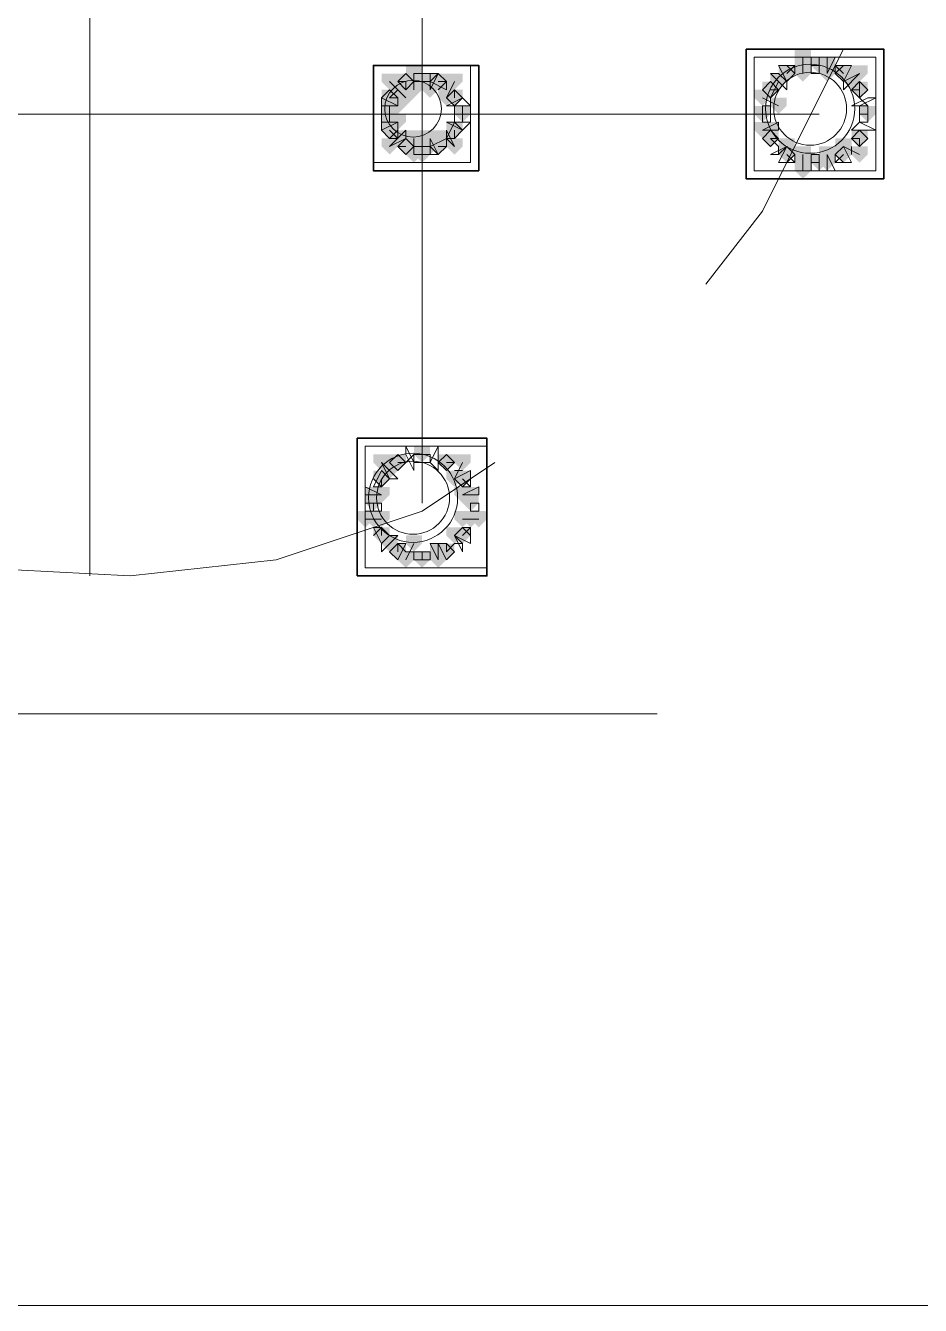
# Model space of a CAD drawing. Header units: millimetres. Extents: x 2315 to 4619, y 1334 to 1897.
# Drawn here: x 3709.53 to 3716.28, y 1530.21 to 1539.86 of the extents above; entities that cross this region are included whole.
import ezdxf

# ---------------------------------------------------------------- set-up
doc = ezdxf.new("R2010")
doc.units = ezdxf.units.MM
doc.linetypes.add('PDF_IMPORT', pattern=[1, 0.8, -0.2])
for name, color, linetype, true_color in [('PDF_10', 7, 'Continuous', 0x00b85c), ('PDF_AXIS', 7, 'Continuous', 0x00b85c), ('PDF_柱构件', 7, 'Continuous', 0x00b85c), ('PDF_转运站初步方案', 7, 'Continuous', 0x00b85c)]:
    doc.layers.add(name, color=color, linetype=linetype, true_color=true_color)
doc.layers.add('PDF_中心线层', color=1, linetype='Continuous')
doc.layers.add('PDF_粗实线层', color=7, linetype='Continuous')

msp = doc.modelspace()

# ---------------------------------------------------------------- hatches: boundary and pattern name
at = {"layer": 'PDF_10', "transparency": 33554559}
for points in [[(3715.5132, 1539.6195), (3715.4521, 1539.6195), (3715.4521, 1539.5584), (3715.5132, 1539.4974), (3715.5743, 1539.5584), (3715.5743, 1539.6195)], [(3715.5132, 1539.6195), (3715.4521, 1539.6195), (3715.4521, 1539.5584), (3715.5132, 1539.4974), (3715.5743, 1539.5584), (3715.5743, 1539.6195)], [(3715.5132, 1539.6195), (3715.4521, 1539.6195), (3715.4521, 1539.5584), (3715.5132, 1539.4974), (3715.5743, 1539.5584), (3715.5743, 1539.6195)], [(3715.2689, 1539.5584), (3715.2078, 1539.5584), (3715.2078, 1539.4974), (3715.2689, 1539.4363), (3715.33, 1539.4974), (3715.33, 1539.5584)], [(3715.2689, 1539.5584), (3715.2078, 1539.5584), (3715.2078, 1539.4974), (3715.2689, 1539.4363), (3715.33, 1539.4974), (3715.33, 1539.5584)], [(3715.6965, 1539.5584), (3715.6354, 1539.5584), (3715.6354, 1539.4974), (3715.6965, 1539.4363), (3715.7575, 1539.4974), (3715.7575, 1539.5584)], [(3715.6965, 1539.5584), (3715.6354, 1539.5584), (3715.6354, 1539.4974), (3715.6965, 1539.4363), (3715.7575, 1539.4974), (3715.7575, 1539.5584)], [(3712.3981, 1539.4974), (3712.337, 1539.4974), (3712.337, 1539.4363), (3712.3981, 1539.3752), (3712.4592, 1539.4363), (3712.4592, 1539.4974)], [(3712.3981, 1539.4974), (3712.337, 1539.4974), (3712.337, 1539.4363), (3712.3981, 1539.3752), (3712.4592, 1539.4363), (3712.4592, 1539.4974)], [(3712.5202, 1539.4974), (3712.4592, 1539.4974), (3712.4592, 1539.4363), (3712.5202, 1539.3752), (3712.5813, 1539.4363), (3712.5813, 1539.4974)], [(3712.5202, 1539.4974), (3712.4592, 1539.4974), (3712.4592, 1539.4363), (3712.5202, 1539.3752), (3712.5813, 1539.4363), (3712.5813, 1539.4974)], [(3712.6424, 1539.4974), (3712.5813, 1539.4974), (3712.5813, 1539.4363), (3712.6424, 1539.3752), (3712.7035, 1539.4363), (3712.7035, 1539.4974)], [(3712.6424, 1539.4974), (3712.5813, 1539.4974), (3712.5813, 1539.4363), (3712.6424, 1539.3752), (3712.7035, 1539.4363), (3712.7035, 1539.4974)], [(3715.1467, 1539.4363), (3715.0856, 1539.4363), (3715.0856, 1539.3752), (3715.1467, 1539.3141), (3715.2078, 1539.3752), (3715.2078, 1539.4363)], [(3715.1467, 1539.4363), (3715.0856, 1539.4363), (3715.0856, 1539.3752), (3715.1467, 1539.3141), (3715.2078, 1539.3752), (3715.2078, 1539.4363)], [(3715.8186, 1539.4363), (3715.7575, 1539.4363), (3715.7575, 1539.3752), (3715.8186, 1539.3141), (3715.8797, 1539.3752), (3715.8797, 1539.4363)], [(3715.8186, 1539.4363), (3715.7575, 1539.4363), (3715.7575, 1539.3752), (3715.8186, 1539.3141), (3715.8797, 1539.3752), (3715.8797, 1539.4363)], [(3712.2759, 1539.3752), (3712.2148, 1539.3752), (3712.2148, 1539.3141), (3712.2759, 1539.253), (3712.337, 1539.3141), (3712.337, 1539.3752)], [(3712.2759, 1539.3752), (3712.2148, 1539.3752), (3712.2148, 1539.3141), (3712.2759, 1539.253), (3712.337, 1539.3141), (3712.337, 1539.3752)], [(3712.7646, 1539.3752), (3712.7035, 1539.3752), (3712.7035, 1539.3141), (3712.7646, 1539.253), (3712.8256, 1539.3141), (3712.8256, 1539.3752)], [(3712.7646, 1539.3752), (3712.7035, 1539.3752), (3712.7035, 1539.3141), (3712.7646, 1539.253), (3712.8256, 1539.3141), (3712.8256, 1539.3752)], [(3712.7646, 1539.3752), (3712.7035, 1539.3752), (3712.7035, 1539.3141), (3712.7646, 1539.253), (3712.8256, 1539.3141), (3712.8256, 1539.3752)], [(3712.2759, 1539.253), (3712.2148, 1539.253), (3712.2148, 1539.192), (3712.2759, 1539.1309), (3712.337, 1539.192), (3712.337, 1539.253)], [(3712.2759, 1539.253), (3712.2148, 1539.253), (3712.2148, 1539.192), (3712.2759, 1539.1309), (3712.337, 1539.192), (3712.337, 1539.253)], [(3712.8256, 1539.253), (3712.7646, 1539.253), (3712.7646, 1539.192), (3712.8256, 1539.1309), (3712.8867, 1539.192), (3712.8867, 1539.253)], [(3712.8256, 1539.253), (3712.7646, 1539.253), (3712.7646, 1539.192), (3712.8256, 1539.1309), (3712.8867, 1539.192), (3712.8867, 1539.253)], [(3715.0856, 1539.253), (3715.0246, 1539.253), (3715.0246, 1539.192), (3715.0856, 1539.1309), (3715.1467, 1539.192), (3715.1467, 1539.253)], [(3715.0856, 1539.253), (3715.0246, 1539.253), (3715.0246, 1539.192), (3715.0856, 1539.1309), (3715.1467, 1539.192), (3715.1467, 1539.253)], [(3715.8797, 1539.253), (3715.8186, 1539.253), (3715.8186, 1539.192), (3715.8797, 1539.1309), (3715.9408, 1539.192), (3715.9408, 1539.253)], [(3715.8797, 1539.253), (3715.8186, 1539.253), (3715.8186, 1539.192), (3715.8797, 1539.1309), (3715.9408, 1539.192), (3715.9408, 1539.253)], [(3712.2759, 1539.1309), (3712.2148, 1539.1309), (3712.2148, 1539.0698), (3712.2759, 1539.0087), (3712.337, 1539.0698), (3712.337, 1539.1309)], [(3712.2759, 1539.1309), (3712.2148, 1539.1309), (3712.2148, 1539.0698), (3712.2759, 1539.0087), (3712.337, 1539.0698), (3712.337, 1539.1309)], [(3712.7646, 1539.1309), (3712.7035, 1539.1309), (3712.7035, 1539.0698), (3712.7646, 1539.0087), (3712.8256, 1539.0698), (3712.8256, 1539.1309)], [(3712.7646, 1539.1309), (3712.7035, 1539.1309), (3712.7035, 1539.0698), (3712.7646, 1539.0087), (3712.8256, 1539.0698), (3712.8256, 1539.1309)], [(3715.1467, 1539.0698), (3715.0856, 1539.0698), (3715.0856, 1539.0087), (3715.1467, 1538.9476), (3715.2078, 1539.0087), (3715.2078, 1539.0698)], [(3715.1467, 1539.0698), (3715.0856, 1539.0698), (3715.0856, 1539.0087), (3715.1467, 1538.9476), (3715.2078, 1539.0087), (3715.2078, 1539.0698)], [(3715.8186, 1539.0698), (3715.7575, 1539.0698), (3715.7575, 1539.0087), (3715.8186, 1538.9476), (3715.8797, 1539.0087), (3715.8797, 1539.0698)], [(3715.8186, 1539.0698), (3715.7575, 1539.0698), (3715.7575, 1539.0087), (3715.8186, 1538.9476), (3715.8797, 1539.0087), (3715.8797, 1539.0698)], [(3712.3981, 1539.0087), (3712.337, 1539.0087), (3712.337, 1538.9476), (3712.3981, 1538.8866), (3712.4592, 1538.9476), (3712.4592, 1539.0087)], [(3712.3981, 1539.0087), (3712.337, 1539.0087), (3712.337, 1538.9476), (3712.3981, 1538.8866), (3712.4592, 1538.9476), (3712.4592, 1539.0087)], [(3712.3981, 1539.0087), (3712.337, 1539.0087), (3712.337, 1538.9476), (3712.3981, 1538.8866), (3712.4592, 1538.9476), (3712.4592, 1539.0087)], [(3712.5202, 1538.9476), (3712.4592, 1538.9476), (3712.4592, 1538.8866), (3712.5202, 1538.8255), (3712.5813, 1538.8866), (3712.5813, 1538.9476)], [(3712.5202, 1538.9476), (3712.4592, 1538.9476), (3712.4592, 1538.8866), (3712.5202, 1538.8255), (3712.5813, 1538.8866), (3712.5813, 1538.9476)], [(3712.6424, 1539.0087), (3712.5813, 1539.0087), (3712.5813, 1538.9476), (3712.6424, 1538.8866), (3712.7035, 1538.9476), (3712.7035, 1539.0087)], [(3712.6424, 1539.0087), (3712.5813, 1539.0087), (3712.5813, 1538.9476), (3712.6424, 1538.8866), (3712.7035, 1538.9476), (3712.7035, 1539.0087)], [(3715.2689, 1538.9476), (3715.2078, 1538.9476), (3715.2078, 1538.8866), (3715.2689, 1538.8255), (3715.33, 1538.8866), (3715.33, 1538.9476)], [(3715.2689, 1538.9476), (3715.2078, 1538.9476), (3715.2078, 1538.8866), (3715.2689, 1538.8255), (3715.33, 1538.8866), (3715.33, 1538.9476)], [(3715.6965, 1538.9476), (3715.6354, 1538.9476), (3715.6354, 1538.8866), (3715.6965, 1538.8255), (3715.7575, 1538.8866), (3715.7575, 1538.9476)], [(3715.6965, 1538.9476), (3715.6354, 1538.9476), (3715.6354, 1538.8866), (3715.6965, 1538.8255), (3715.7575, 1538.8866), (3715.7575, 1538.9476)], [(3715.5132, 1538.8866), (3715.4521, 1538.8866), (3715.4521, 1538.8255), (3715.5132, 1538.7644), (3715.5743, 1538.8255), (3715.5743, 1538.8866)], [(3715.5132, 1538.8866), (3715.4521, 1538.8866), (3715.4521, 1538.8255), (3715.5132, 1538.7644), (3715.5743, 1538.8255), (3715.5743, 1538.8866)], [(3712.337, 1536.6265), (3712.2759, 1536.6265), (3712.2759, 1536.5655), (3712.337, 1536.5044), (3712.3981, 1536.5655), (3712.3981, 1536.6265)], [(3712.337, 1536.6265), (3712.2759, 1536.6265), (3712.2759, 1536.5655), (3712.337, 1536.5044), (3712.3981, 1536.5655), (3712.3981, 1536.6265)], [(3712.337, 1536.6265), (3712.2759, 1536.6265), (3712.2759, 1536.5655), (3712.337, 1536.5044), (3712.3981, 1536.5655), (3712.3981, 1536.6265)], [(3712.5202, 1536.6876), (3712.4592, 1536.6876), (3712.4592, 1536.6265), (3712.5202, 1536.5655), (3712.5813, 1536.6265), (3712.5813, 1536.6876)], [(3712.5202, 1536.6876), (3712.4592, 1536.6876), (3712.4592, 1536.6265), (3712.5202, 1536.5655), (3712.5813, 1536.6265), (3712.5813, 1536.6876)], [(3712.7035, 1536.6265), (3712.6424, 1536.6265), (3712.6424, 1536.5655), (3712.7035, 1536.5044), (3712.7646, 1536.5655), (3712.7646, 1536.6265)], [(3712.7035, 1536.6265), (3712.6424, 1536.6265), (3712.6424, 1536.5655), (3712.7035, 1536.5044), (3712.7646, 1536.5655), (3712.7646, 1536.6265)], [(3712.7035, 1536.6265), (3712.6424, 1536.6265), (3712.6424, 1536.5655), (3712.7035, 1536.5044), (3712.7646, 1536.5655), (3712.7646, 1536.6265)], [(3712.2148, 1536.5044), (3712.1537, 1536.5044), (3712.1537, 1536.4433), (3712.2148, 1536.3822), (3712.2759, 1536.4433), (3712.2759, 1536.5044)], [(3712.2148, 1536.5044), (3712.1537, 1536.5044), (3712.1537, 1536.4433), (3712.2148, 1536.3822), (3712.2759, 1536.4433), (3712.2759, 1536.5044)], [(3712.8256, 1536.5044), (3712.7646, 1536.5044), (3712.7646, 1536.4433), (3712.8256, 1536.3822), (3712.8867, 1536.4433), (3712.8867, 1536.5044)], [(3712.8256, 1536.5044), (3712.7646, 1536.5044), (3712.7646, 1536.4433), (3712.8256, 1536.3822), (3712.8867, 1536.4433), (3712.8867, 1536.5044)], [(3712.1537, 1536.3211), (3712.0927, 1536.3211), (3712.0927, 1536.2601), (3712.1537, 1536.199), (3712.2148, 1536.2601), (3712.2148, 1536.3211)], [(3712.1537, 1536.3211), (3712.0927, 1536.3211), (3712.0927, 1536.2601), (3712.1537, 1536.199), (3712.2148, 1536.2601), (3712.2148, 1536.3211)], [(3712.1537, 1536.3211), (3712.0927, 1536.3211), (3712.0927, 1536.2601), (3712.1537, 1536.199), (3712.2148, 1536.2601), (3712.2148, 1536.3211)], [(3712.8867, 1536.3211), (3712.8256, 1536.3211), (3712.8256, 1536.2601), (3712.8867, 1536.199), (3712.9478, 1536.2601), (3712.9478, 1536.3211)], [(3712.8867, 1536.3211), (3712.8256, 1536.3211), (3712.8256, 1536.2601), (3712.8867, 1536.199), (3712.9478, 1536.2601), (3712.9478, 1536.3211)], [(3712.2148, 1536.0768), (3712.1537, 1536.0768), (3712.1537, 1536.0157), (3712.2148, 1535.9547), (3712.2759, 1536.0157), (3712.2759, 1536.0768)], [(3712.2148, 1536.0768), (3712.1537, 1536.0768), (3712.1537, 1536.0157), (3712.2148, 1535.9547), (3712.2759, 1536.0157), (3712.2759, 1536.0768)], [(3712.8256, 1536.0768), (3712.7646, 1536.0768), (3712.7646, 1536.0157), (3712.8256, 1535.9547), (3712.8867, 1536.0157), (3712.8867, 1536.0768)], [(3712.8256, 1536.0768), (3712.7646, 1536.0768), (3712.7646, 1536.0157), (3712.8256, 1535.9547), (3712.8867, 1536.0157), (3712.8867, 1536.0768)], [(3712.337, 1535.9547), (3712.2759, 1535.9547), (3712.2759, 1535.8936), (3712.337, 1535.8325), (3712.3981, 1535.8936), (3712.3981, 1535.9547)], [(3712.337, 1535.9547), (3712.2759, 1535.9547), (3712.2759, 1535.8936), (3712.337, 1535.8325), (3712.3981, 1535.8936), (3712.3981, 1535.9547)], [(3712.7035, 1535.9547), (3712.6424, 1535.9547), (3712.6424, 1535.8936), (3712.7035, 1535.8325), (3712.7646, 1535.8936), (3712.7646, 1535.9547)], [(3712.7035, 1535.9547), (3712.6424, 1535.9547), (3712.6424, 1535.8936), (3712.7035, 1535.8325), (3712.7646, 1535.8936), (3712.7646, 1535.9547)], [(3712.5202, 1535.8936), (3712.4592, 1535.8936), (3712.4592, 1535.8325), (3712.5202, 1535.7714), (3712.5813, 1535.8325), (3712.5813, 1535.8936)], [(3712.5202, 1535.8936), (3712.4592, 1535.8936), (3712.4592, 1535.8325), (3712.5202, 1535.7714), (3712.5813, 1535.8325), (3712.5813, 1535.8936)]]:
    msp.add_hatch(color=6, dxfattribs=at).paths.add_polyline_path(points)
at = {"layer": 'PDF_柱构件', "transparency": 33554559}
for points in [[(3715.391, 1539.6806), (3715.33, 1539.6806), (3715.33, 1539.6195), (3715.391, 1539.5584), (3715.4521, 1539.6195), (3715.4521, 1539.6806)], [(3715.391, 1539.6195), (3715.33, 1539.6195), (3715.33, 1539.5584), (3715.391, 1539.4974), (3715.4521, 1539.5584), (3715.4521, 1539.6195)], [(3715.5743, 1539.6195), (3715.5132, 1539.6195), (3715.5132, 1539.5584), (3715.5743, 1539.4974), (3715.6354, 1539.5584), (3715.6354, 1539.6195)], [(3712.4592, 1539.5584), (3712.3981, 1539.5584), (3712.3981, 1539.4974), (3712.4592, 1539.4363), (3712.5202, 1539.4974), (3712.5202, 1539.5584)], [(3715.391, 1539.5584), (3715.33, 1539.5584), (3715.33, 1539.4974), (3715.391, 1539.4363), (3715.4521, 1539.4974), (3715.4521, 1539.5584)], [(3715.5743, 1539.5584), (3715.5132, 1539.5584), (3715.5132, 1539.4974), (3715.5743, 1539.4363), (3715.6354, 1539.4974), (3715.6354, 1539.5584)], [(3715.8186, 1539.5584), (3715.7575, 1539.5584), (3715.7575, 1539.4974), (3715.8186, 1539.4363), (3715.8797, 1539.4974), (3715.8797, 1539.5584)], [(3712.2759, 1539.4974), (3712.2148, 1539.4974), (3712.2148, 1539.4363), (3712.2759, 1539.3752), (3712.337, 1539.4363), (3712.337, 1539.4974)], [(3712.337, 1539.4363), (3712.2759, 1539.4363), (3712.2759, 1539.3752), (3712.337, 1539.3141), (3712.3981, 1539.3752), (3712.3981, 1539.4363)], [(3712.4592, 1539.4974), (3712.3981, 1539.4974), (3712.3981, 1539.4363), (3712.4592, 1539.3752), (3712.5202, 1539.4363), (3712.5202, 1539.4974)], [(3712.4592, 1539.4363), (3712.3981, 1539.4363), (3712.3981, 1539.3752), (3712.4592, 1539.3141), (3712.5202, 1539.3752), (3712.5202, 1539.4363)], [(3712.5813, 1539.4974), (3712.5202, 1539.4974), (3712.5202, 1539.4363), (3712.5813, 1539.3752), (3712.6424, 1539.4363), (3712.6424, 1539.4974)], [(3712.5813, 1539.4363), (3712.5202, 1539.4363), (3712.5202, 1539.3752), (3712.5813, 1539.3141), (3712.6424, 1539.3752), (3712.6424, 1539.4363)], [(3712.7035, 1539.4363), (3712.6424, 1539.4363), (3712.6424, 1539.3752), (3712.7035, 1539.3141), (3712.7646, 1539.3752), (3712.7646, 1539.4363)], [(3712.7646, 1539.4974), (3712.7035, 1539.4974), (3712.7035, 1539.4363), (3712.7646, 1539.3752), (3712.8256, 1539.4363), (3712.8256, 1539.4974)], [(3715.2078, 1539.4974), (3715.1467, 1539.4974), (3715.1467, 1539.4363), (3715.2078, 1539.3752), (3715.2689, 1539.4363), (3715.2689, 1539.4974)], [(3715.7575, 1539.4974), (3715.6965, 1539.4974), (3715.6965, 1539.4363), (3715.7575, 1539.3752), (3715.8186, 1539.4363), (3715.8186, 1539.4974)], [(3712.3981, 1539.3752), (3712.337, 1539.3752), (3712.337, 1539.3141), (3712.3981, 1539.253), (3712.4592, 1539.3141), (3712.4592, 1539.3752)], [(3712.7035, 1539.3752), (3712.6424, 1539.3752), (3712.6424, 1539.3141), (3712.7035, 1539.253), (3712.7646, 1539.3141), (3712.7646, 1539.3752)], [(3715.0856, 1539.3752), (3715.0246, 1539.3752), (3715.0246, 1539.3141), (3715.0856, 1539.253), (3715.1467, 1539.3141), (3715.1467, 1539.3752)], [(3712.2759, 1539.3141), (3712.2148, 1539.3141), (3712.2148, 1539.253), (3712.2759, 1539.192), (3712.337, 1539.253), (3712.337, 1539.3141)], [(3712.337, 1539.3141), (3712.2759, 1539.3141), (3712.2759, 1539.253), (3712.337, 1539.192), (3712.3981, 1539.253), (3712.3981, 1539.3141)], [(3715.2078, 1539.3141), (3715.1467, 1539.3141), (3715.1467, 1539.253), (3715.2078, 1539.192), (3715.2689, 1539.253), (3715.2689, 1539.3141)], [(3712.2759, 1539.192), (3712.2148, 1539.192), (3712.2148, 1539.1309), (3712.2759, 1539.0698), (3712.337, 1539.1309), (3712.337, 1539.192)], [(3712.337, 1539.192), (3712.2759, 1539.192), (3712.2759, 1539.1309), (3712.337, 1539.0698), (3712.3981, 1539.1309), (3712.3981, 1539.192)], [(3715.0856, 1539.1309), (3715.0246, 1539.1309), (3715.0246, 1539.0698), (3715.0856, 1539.0087), (3715.1467, 1539.0698), (3715.1467, 1539.1309)], [(3715.1467, 1539.1309), (3715.0856, 1539.1309), (3715.0856, 1539.0698), (3715.1467, 1539.0087), (3715.2078, 1539.0698), (3715.2078, 1539.1309)], [(3712.337, 1539.0698), (3712.2759, 1539.0698), (3712.2759, 1539.0087), (3712.337, 1538.9476), (3712.3981, 1539.0087), (3712.3981, 1539.0698)], [(3712.4592, 1539.0698), (3712.3981, 1539.0698), (3712.3981, 1539.0087), (3712.4592, 1538.9476), (3712.5202, 1539.0087), (3712.5202, 1539.0698)], [(3712.5813, 1539.0698), (3712.5202, 1539.0698), (3712.5202, 1539.0087), (3712.5813, 1538.9476), (3712.6424, 1539.0087), (3712.6424, 1539.0698)], [(3712.7035, 1539.0698), (3712.6424, 1539.0698), (3712.6424, 1539.0087), (3712.7035, 1538.9476), (3712.7646, 1539.0087), (3712.7646, 1539.0698)], [(3712.2759, 1539.0087), (3712.2148, 1539.0087), (3712.2148, 1538.9476), (3712.2759, 1538.8866), (3712.337, 1538.9476), (3712.337, 1539.0087)], [(3712.4592, 1539.0087), (3712.3981, 1539.0087), (3712.3981, 1538.9476), (3712.4592, 1538.8866), (3712.5202, 1538.9476), (3712.5202, 1539.0087)], [(3712.4592, 1538.9476), (3712.3981, 1538.9476), (3712.3981, 1538.8866), (3712.4592, 1538.8255), (3712.5202, 1538.8866), (3712.5202, 1538.9476)], [(3712.5813, 1539.0087), (3712.5202, 1539.0087), (3712.5202, 1538.9476), (3712.5813, 1538.8866), (3712.6424, 1538.9476), (3712.6424, 1539.0087)], [(3712.7646, 1539.0087), (3712.7035, 1539.0087), (3712.7035, 1538.9476), (3712.7646, 1538.8866), (3712.8256, 1538.9476), (3712.8256, 1539.0087)], [(3715.2689, 1539.0087), (3715.2078, 1539.0087), (3715.2078, 1538.9476), (3715.2689, 1538.8866), (3715.33, 1538.9476), (3715.33, 1539.0087)], [(3715.391, 1538.9476), (3715.33, 1538.9476), (3715.33, 1538.8866), (3715.391, 1538.8255), (3715.4521, 1538.8866), (3715.4521, 1538.9476)], [(3715.5743, 1538.9476), (3715.5132, 1538.9476), (3715.5132, 1538.8866), (3715.5743, 1538.8255), (3715.6354, 1538.8866), (3715.6354, 1538.9476)], [(3715.6965, 1539.0087), (3715.6354, 1539.0087), (3715.6354, 1538.9476), (3715.6965, 1538.8866), (3715.7575, 1538.9476), (3715.7575, 1539.0087)], [(3715.8186, 1538.9476), (3715.7575, 1538.9476), (3715.7575, 1538.8866), (3715.8186, 1538.8255), (3715.8797, 1538.8866), (3715.8797, 1538.9476)], [(3715.391, 1538.8866), (3715.33, 1538.8866), (3715.33, 1538.8255), (3715.391, 1538.7644), (3715.4521, 1538.8255), (3715.4521, 1538.8866)], [(3715.5743, 1538.8866), (3715.5132, 1538.8866), (3715.5132, 1538.8255), (3715.5743, 1538.7644), (3715.6354, 1538.8255), (3715.6354, 1538.8866)], [(3715.391, 1538.8255), (3715.33, 1538.8255), (3715.33, 1538.7644), (3715.391, 1538.7033), (3715.4521, 1538.7644), (3715.4521, 1538.8255)], [(3712.2148, 1536.6265), (3712.1537, 1536.6265), (3712.1537, 1536.5655), (3712.2148, 1536.5044), (3712.2759, 1536.5655), (3712.2759, 1536.6265)], [(3712.8256, 1536.6265), (3712.7646, 1536.6265), (3712.7646, 1536.5655), (3712.8256, 1536.5044), (3712.8867, 1536.5655), (3712.8867, 1536.6265)], [(3712.2759, 1536.5655), (3712.2148, 1536.5655), (3712.2148, 1536.5044), (3712.2759, 1536.4433), (3712.337, 1536.5044), (3712.337, 1536.5655)], [(3712.7646, 1536.5044), (3712.7035, 1536.5044), (3712.7035, 1536.4433), (3712.7646, 1536.3822), (3712.8256, 1536.4433), (3712.8256, 1536.5044)], [(3712.1537, 1536.3822), (3712.0927, 1536.3822), (3712.0927, 1536.3211), (3712.1537, 1536.2601), (3712.2148, 1536.3211), (3712.2148, 1536.3822)], [(3712.2148, 1536.3822), (3712.1537, 1536.3822), (3712.1537, 1536.3211), (3712.2148, 1536.2601), (3712.2759, 1536.3211), (3712.2759, 1536.3822)], [(3712.8256, 1536.3822), (3712.7646, 1536.3822), (3712.7646, 1536.3211), (3712.8256, 1536.2601), (3712.8867, 1536.3211), (3712.8867, 1536.3822)], [(3712.8867, 1536.3822), (3712.8256, 1536.3822), (3712.8256, 1536.3211), (3712.8867, 1536.2601), (3712.9478, 1536.3211), (3712.9478, 1536.3822)], [(3712.0927, 1536.199), (3712.0316, 1536.199), (3712.0316, 1536.1379), (3712.0927, 1536.0768), (3712.1537, 1536.1379), (3712.1537, 1536.199)], [(3712.1537, 1536.199), (3712.0927, 1536.199), (3712.0927, 1536.1379), (3712.1537, 1536.0768), (3712.2148, 1536.1379), (3712.2148, 1536.199)], [(3712.2148, 1536.199), (3712.1537, 1536.199), (3712.1537, 1536.1379), (3712.2148, 1536.0768), (3712.2759, 1536.1379), (3712.2759, 1536.199)], [(3712.8256, 1536.199), (3712.7646, 1536.199), (3712.7646, 1536.1379), (3712.8256, 1536.0768), (3712.8867, 1536.1379), (3712.8867, 1536.199)], [(3712.8867, 1536.199), (3712.8256, 1536.199), (3712.8256, 1536.1379), (3712.8867, 1536.0768), (3712.9478, 1536.1379), (3712.9478, 1536.199)], [(3712.9478, 1536.199), (3712.8867, 1536.199), (3712.8867, 1536.1379), (3712.9478, 1536.0768), (3713.0089, 1536.1379), (3713.0089, 1536.199)], [(3712.7646, 1536.0768), (3712.7035, 1536.0768), (3712.7035, 1536.0157), (3712.7646, 1535.9547), (3712.8256, 1536.0157), (3712.8256, 1536.0768)], [(3712.2759, 1536.0157), (3712.2148, 1536.0157), (3712.2148, 1535.9547), (3712.2759, 1535.8936), (3712.337, 1535.9547), (3712.337, 1536.0157)], [(3712.4592, 1536.0157), (3712.3981, 1536.0157), (3712.3981, 1535.9547), (3712.4592, 1535.8936), (3712.5202, 1535.9547), (3712.5202, 1536.0157)], [(3712.6424, 1535.9547), (3712.5813, 1535.9547), (3712.5813, 1535.8936), (3712.6424, 1535.8325), (3712.7035, 1535.8936), (3712.7035, 1535.9547)], [(3712.3981, 1535.8936), (3712.337, 1535.8936), (3712.337, 1535.8325), (3712.3981, 1535.7714), (3712.4592, 1535.8325), (3712.4592, 1535.8936)], [(3712.6424, 1535.8936), (3712.5813, 1535.8936), (3712.5813, 1535.8325), (3712.6424, 1535.7714), (3712.7035, 1535.8325), (3712.7035, 1535.8936)]]:
    msp.add_hatch(color=6, dxfattribs=at).paths.add_polyline_path(points)
at = {"layer": 'PDF_转运站初步方案', "transparency": 33554559}
for points in [[(3715.5132, 1539.6195), (3715.4521, 1539.6195), (3715.4521, 1539.5584), (3715.5132, 1539.4974), (3715.5743, 1539.5584), (3715.5743, 1539.6195)], [(3715.5132, 1539.6195), (3715.4521, 1539.6195), (3715.4521, 1539.5584), (3715.5132, 1539.4974), (3715.5743, 1539.5584), (3715.5743, 1539.6195)], [(3715.2689, 1539.5584), (3715.2078, 1539.5584), (3715.2078, 1539.4974), (3715.2689, 1539.4363), (3715.33, 1539.4974), (3715.33, 1539.5584)], [(3715.2689, 1539.5584), (3715.2078, 1539.5584), (3715.2078, 1539.4974), (3715.2689, 1539.4363), (3715.33, 1539.4974), (3715.33, 1539.5584)], [(3715.6965, 1539.5584), (3715.6354, 1539.5584), (3715.6354, 1539.4974), (3715.6965, 1539.4363), (3715.7575, 1539.4974), (3715.7575, 1539.5584)], [(3715.6965, 1539.5584), (3715.6354, 1539.5584), (3715.6354, 1539.4974), (3715.6965, 1539.4363), (3715.7575, 1539.4974), (3715.7575, 1539.5584)], [(3712.3981, 1539.4974), (3712.337, 1539.4974), (3712.337, 1539.4363), (3712.3981, 1539.3752), (3712.4592, 1539.4363), (3712.4592, 1539.4974)], [(3712.3981, 1539.4974), (3712.337, 1539.4974), (3712.337, 1539.4363), (3712.3981, 1539.3752), (3712.4592, 1539.4363), (3712.4592, 1539.4974)], [(3712.5202, 1539.4974), (3712.4592, 1539.4974), (3712.4592, 1539.4363), (3712.5202, 1539.3752), (3712.5813, 1539.4363), (3712.5813, 1539.4974)], [(3712.5202, 1539.4974), (3712.4592, 1539.4974), (3712.4592, 1539.4363), (3712.5202, 1539.3752), (3712.5813, 1539.4363), (3712.5813, 1539.4974)], [(3712.6424, 1539.4974), (3712.5813, 1539.4974), (3712.5813, 1539.4363), (3712.6424, 1539.3752), (3712.7035, 1539.4363), (3712.7035, 1539.4974)], [(3712.6424, 1539.4974), (3712.5813, 1539.4974), (3712.5813, 1539.4363), (3712.6424, 1539.3752), (3712.7035, 1539.4363), (3712.7035, 1539.4974)], [(3715.1467, 1539.4363), (3715.0856, 1539.4363), (3715.0856, 1539.3752), (3715.1467, 1539.3141), (3715.2078, 1539.3752), (3715.2078, 1539.4363)], [(3715.1467, 1539.4363), (3715.0856, 1539.4363), (3715.0856, 1539.3752), (3715.1467, 1539.3141), (3715.2078, 1539.3752), (3715.2078, 1539.4363)], [(3715.8186, 1539.4363), (3715.7575, 1539.4363), (3715.7575, 1539.3752), (3715.8186, 1539.3141), (3715.8797, 1539.3752), (3715.8797, 1539.4363)], [(3715.8186, 1539.4363), (3715.7575, 1539.4363), (3715.7575, 1539.3752), (3715.8186, 1539.3141), (3715.8797, 1539.3752), (3715.8797, 1539.4363)], [(3712.2759, 1539.3752), (3712.2148, 1539.3752), (3712.2148, 1539.3141), (3712.2759, 1539.253), (3712.337, 1539.3141), (3712.337, 1539.3752)], [(3712.2759, 1539.3752), (3712.2148, 1539.3752), (3712.2148, 1539.3141), (3712.2759, 1539.253), (3712.337, 1539.3141), (3712.337, 1539.3752)], [(3712.7646, 1539.3752), (3712.7035, 1539.3752), (3712.7035, 1539.3141), (3712.7646, 1539.253), (3712.8256, 1539.3141), (3712.8256, 1539.3752)], [(3712.7646, 1539.3752), (3712.7035, 1539.3752), (3712.7035, 1539.3141), (3712.7646, 1539.253), (3712.8256, 1539.3141), (3712.8256, 1539.3752)], [(3712.2759, 1539.253), (3712.2148, 1539.253), (3712.2148, 1539.192), (3712.2759, 1539.1309), (3712.337, 1539.192), (3712.337, 1539.253)], [(3712.2759, 1539.253), (3712.2148, 1539.253), (3712.2148, 1539.192), (3712.2759, 1539.1309), (3712.337, 1539.192), (3712.337, 1539.253)], [(3712.8256, 1539.253), (3712.7646, 1539.253), (3712.7646, 1539.192), (3712.8256, 1539.1309), (3712.8867, 1539.192), (3712.8867, 1539.253)], [(3712.8256, 1539.253), (3712.7646, 1539.253), (3712.7646, 1539.192), (3712.8256, 1539.1309), (3712.8867, 1539.192), (3712.8867, 1539.253)], [(3715.0856, 1539.253), (3715.0246, 1539.253), (3715.0246, 1539.192), (3715.0856, 1539.1309), (3715.1467, 1539.192), (3715.1467, 1539.253)], [(3715.0856, 1539.253), (3715.0246, 1539.253), (3715.0246, 1539.192), (3715.0856, 1539.1309), (3715.1467, 1539.192), (3715.1467, 1539.253)], [(3715.8797, 1539.253), (3715.8186, 1539.253), (3715.8186, 1539.192), (3715.8797, 1539.1309), (3715.9408, 1539.192), (3715.9408, 1539.253)], [(3715.8797, 1539.253), (3715.8186, 1539.253), (3715.8186, 1539.192), (3715.8797, 1539.1309), (3715.9408, 1539.192), (3715.9408, 1539.253)], [(3712.2759, 1539.1309), (3712.2148, 1539.1309), (3712.2148, 1539.0698), (3712.2759, 1539.0087), (3712.337, 1539.0698), (3712.337, 1539.1309)], [(3712.2759, 1539.1309), (3712.2148, 1539.1309), (3712.2148, 1539.0698), (3712.2759, 1539.0087), (3712.337, 1539.0698), (3712.337, 1539.1309)], [(3712.7646, 1539.1309), (3712.7035, 1539.1309), (3712.7035, 1539.0698), (3712.7646, 1539.0087), (3712.8256, 1539.0698), (3712.8256, 1539.1309)], [(3712.7646, 1539.1309), (3712.7035, 1539.1309), (3712.7035, 1539.0698), (3712.7646, 1539.0087), (3712.8256, 1539.0698), (3712.8256, 1539.1309)], [(3715.1467, 1539.0698), (3715.0856, 1539.0698), (3715.0856, 1539.0087), (3715.1467, 1538.9476), (3715.2078, 1539.0087), (3715.2078, 1539.0698)], [(3715.1467, 1539.0698), (3715.0856, 1539.0698), (3715.0856, 1539.0087), (3715.1467, 1538.9476), (3715.2078, 1539.0087), (3715.2078, 1539.0698)], [(3715.8186, 1539.0698), (3715.7575, 1539.0698), (3715.7575, 1539.0087), (3715.8186, 1538.9476), (3715.8797, 1539.0087), (3715.8797, 1539.0698)], [(3715.8186, 1539.0698), (3715.7575, 1539.0698), (3715.7575, 1539.0087), (3715.8186, 1538.9476), (3715.8797, 1539.0087), (3715.8797, 1539.0698)], [(3712.3981, 1539.0087), (3712.337, 1539.0087), (3712.337, 1538.9476), (3712.3981, 1538.8866), (3712.4592, 1538.9476), (3712.4592, 1539.0087)], [(3712.3981, 1539.0087), (3712.337, 1539.0087), (3712.337, 1538.9476), (3712.3981, 1538.8866), (3712.4592, 1538.9476), (3712.4592, 1539.0087)], [(3712.5202, 1538.9476), (3712.4592, 1538.9476), (3712.4592, 1538.8866), (3712.5202, 1538.8255), (3712.5813, 1538.8866), (3712.5813, 1538.9476)], [(3712.5202, 1538.9476), (3712.4592, 1538.9476), (3712.4592, 1538.8866), (3712.5202, 1538.8255), (3712.5813, 1538.8866), (3712.5813, 1538.9476)], [(3712.6424, 1539.0087), (3712.5813, 1539.0087), (3712.5813, 1538.9476), (3712.6424, 1538.8866), (3712.7035, 1538.9476), (3712.7035, 1539.0087)], [(3712.6424, 1539.0087), (3712.5813, 1539.0087), (3712.5813, 1538.9476), (3712.6424, 1538.8866), (3712.7035, 1538.9476), (3712.7035, 1539.0087)], [(3715.2689, 1538.9476), (3715.2078, 1538.9476), (3715.2078, 1538.8866), (3715.2689, 1538.8255), (3715.33, 1538.8866), (3715.33, 1538.9476)], [(3715.2689, 1538.9476), (3715.2078, 1538.9476), (3715.2078, 1538.8866), (3715.2689, 1538.8255), (3715.33, 1538.8866), (3715.33, 1538.9476)], [(3715.6965, 1538.9476), (3715.6354, 1538.9476), (3715.6354, 1538.8866), (3715.6965, 1538.8255), (3715.7575, 1538.8866), (3715.7575, 1538.9476)], [(3715.6965, 1538.9476), (3715.6354, 1538.9476), (3715.6354, 1538.8866), (3715.6965, 1538.8255), (3715.7575, 1538.8866), (3715.7575, 1538.9476)], [(3715.5132, 1538.8866), (3715.4521, 1538.8866), (3715.4521, 1538.8255), (3715.5132, 1538.7644), (3715.5743, 1538.8255), (3715.5743, 1538.8866)], [(3715.5132, 1538.8866), (3715.4521, 1538.8866), (3715.4521, 1538.8255), (3715.5132, 1538.7644), (3715.5743, 1538.8255), (3715.5743, 1538.8866)], [(3712.337, 1536.6265), (3712.2759, 1536.6265), (3712.2759, 1536.5655), (3712.337, 1536.5044), (3712.3981, 1536.5655), (3712.3981, 1536.6265)], [(3712.337, 1536.6265), (3712.2759, 1536.6265), (3712.2759, 1536.5655), (3712.337, 1536.5044), (3712.3981, 1536.5655), (3712.3981, 1536.6265)], [(3712.5202, 1536.6876), (3712.4592, 1536.6876), (3712.4592, 1536.6265), (3712.5202, 1536.5655), (3712.5813, 1536.6265), (3712.5813, 1536.6876)], [(3712.5202, 1536.6876), (3712.4592, 1536.6876), (3712.4592, 1536.6265), (3712.5202, 1536.5655), (3712.5813, 1536.6265), (3712.5813, 1536.6876)], [(3712.7035, 1536.6265), (3712.6424, 1536.6265), (3712.6424, 1536.5655), (3712.7035, 1536.5044), (3712.7646, 1536.5655), (3712.7646, 1536.6265)], [(3712.7035, 1536.6265), (3712.6424, 1536.6265), (3712.6424, 1536.5655), (3712.7035, 1536.5044), (3712.7646, 1536.5655), (3712.7646, 1536.6265)], [(3712.2148, 1536.5044), (3712.1537, 1536.5044), (3712.1537, 1536.4433), (3712.2148, 1536.3822), (3712.2759, 1536.4433), (3712.2759, 1536.5044)], [(3712.2148, 1536.5044), (3712.1537, 1536.5044), (3712.1537, 1536.4433), (3712.2148, 1536.3822), (3712.2759, 1536.4433), (3712.2759, 1536.5044)], [(3712.8256, 1536.5044), (3712.7646, 1536.5044), (3712.7646, 1536.4433), (3712.8256, 1536.3822), (3712.8867, 1536.4433), (3712.8867, 1536.5044)], [(3712.8256, 1536.5044), (3712.7646, 1536.5044), (3712.7646, 1536.4433), (3712.8256, 1536.3822), (3712.8867, 1536.4433), (3712.8867, 1536.5044)], [(3712.1537, 1536.3211), (3712.0927, 1536.3211), (3712.0927, 1536.2601), (3712.1537, 1536.199), (3712.2148, 1536.2601), (3712.2148, 1536.3211)], [(3712.1537, 1536.3211), (3712.0927, 1536.3211), (3712.0927, 1536.2601), (3712.1537, 1536.199), (3712.2148, 1536.2601), (3712.2148, 1536.3211)], [(3712.8867, 1536.3211), (3712.8256, 1536.3211), (3712.8256, 1536.2601), (3712.8867, 1536.199), (3712.9478, 1536.2601), (3712.9478, 1536.3211)], [(3712.8867, 1536.3211), (3712.8256, 1536.3211), (3712.8256, 1536.2601), (3712.8867, 1536.199), (3712.9478, 1536.2601), (3712.9478, 1536.3211)], [(3712.2148, 1536.0768), (3712.1537, 1536.0768), (3712.1537, 1536.0157), (3712.2148, 1535.9547), (3712.2759, 1536.0157), (3712.2759, 1536.0768)], [(3712.2148, 1536.0768), (3712.1537, 1536.0768), (3712.1537, 1536.0157), (3712.2148, 1535.9547), (3712.2759, 1536.0157), (3712.2759, 1536.0768)], [(3712.8256, 1536.0768), (3712.7646, 1536.0768), (3712.7646, 1536.0157), (3712.8256, 1535.9547), (3712.8867, 1536.0157), (3712.8867, 1536.0768)], [(3712.8256, 1536.0768), (3712.7646, 1536.0768), (3712.7646, 1536.0157), (3712.8256, 1535.9547), (3712.8867, 1536.0157), (3712.8867, 1536.0768)], [(3712.337, 1535.9547), (3712.2759, 1535.9547), (3712.2759, 1535.8936), (3712.337, 1535.8325), (3712.3981, 1535.8936), (3712.3981, 1535.9547)], [(3712.337, 1535.9547), (3712.2759, 1535.9547), (3712.2759, 1535.8936), (3712.337, 1535.8325), (3712.3981, 1535.8936), (3712.3981, 1535.9547)], [(3712.7035, 1535.9547), (3712.6424, 1535.9547), (3712.6424, 1535.8936), (3712.7035, 1535.8325), (3712.7646, 1535.8936), (3712.7646, 1535.9547)], [(3712.7035, 1535.9547), (3712.6424, 1535.9547), (3712.6424, 1535.8936), (3712.7035, 1535.8325), (3712.7646, 1535.8936), (3712.7646, 1535.9547)], [(3712.5202, 1535.8936), (3712.4592, 1535.8936), (3712.4592, 1535.8325), (3712.5202, 1535.7714), (3712.5813, 1535.8325), (3712.5813, 1535.8936)], [(3712.5202, 1535.8936), (3712.4592, 1535.8936), (3712.4592, 1535.8325), (3712.5202, 1535.7714), (3712.5813, 1535.8325), (3712.5813, 1535.8936)]]:
    msp.add_hatch(color=6, dxfattribs=at).paths.add_polyline_path(points)

# ---------------------------------------------------------------- linework, layer by layer
at = {"layer": 'PDF_10', "color": 6, "lineweight": 18}
for points in [[(3715.2689, 1539.4974), (3715.33, 1539.5584)], [(3715.33, 1539.4974), (3715.2689, 1539.5584)], [(3715.4521, 1539.5584), (3715.5132, 1539.5584)], [(3715.6354, 1539.5584), (3715.6965, 1539.4974)], [(3715.6354, 1539.4974), (3715.6965, 1539.5584)], [(3712.337, 1539.4363), (3712.3981, 1539.4363), (3712.3981, 1539.3752)], [(3712.5202, 1539.4974), (3712.5202, 1539.4363), (3712.5813, 1539.4363)], [(3712.6424, 1539.4363), (3712.7035, 1539.4363), (3712.6424, 1539.3752)], [(3715.1467, 1539.3141), (3715.2078, 1539.4363)], [(3715.8186, 1539.4363), (3715.8186, 1539.3141)], [(3712.337, 1539.3141), (3712.2759, 1539.3141), (3712.337, 1539.3752)], [(3712.7646, 1539.3752), (3712.7646, 1539.3141)], [(3715.2078, 1539.3752), (3715.1467, 1539.3752)], [(3715.7575, 1539.3752), (3715.8186, 1539.3752)], [(3712.2759, 1539.1309), (3712.2759, 1539.253)], [(3712.8256, 1539.253), (3712.8256, 1539.1309)], [(3715.0856, 1539.1309), (3715.0856, 1539.253)], [(3715.8797, 1539.253), (3715.8797, 1539.1309)], [(3712.2759, 1539.192), (3712.2148, 1539.192)], [(3712.7646, 1539.192), (3712.8256, 1539.192)], [(3715.1467, 1539.192), (3715.0856, 1539.192)], [(3715.8186, 1539.192), (3715.8797, 1539.192)], [(3712.337, 1539.0087), (3712.2759, 1539.0698)], [(3712.337, 1539.0698), (3712.2759, 1539.0087)], [(3712.7646, 1539.0087), (3712.7646, 1539.0698), (3712.7646, 1539.0087)], [(3712.3981, 1538.9476), (3712.337, 1538.9476)], [(3712.5813, 1538.8866), (3712.5202, 1538.8866), (3712.5202, 1538.9476)], [(3712.7035, 1538.9476), (3712.6424, 1538.9476), (3712.7035, 1538.9476)], [(3715.2078, 1538.9476), (3715.1467, 1539.0087), (3715.2078, 1539.0087)], [(3715.7575, 1539.0087), (3715.8186, 1539.0087), (3715.8186, 1538.9476)], [(3715.33, 1538.8255), (3715.2689, 1538.8866)], [(3715.33, 1538.8866), (3715.2689, 1538.8255)], [(3715.6965, 1538.8866), (3715.6354, 1538.8255)], [(3715.6354, 1538.8866), (3715.6965, 1538.8255)], [(3715.5132, 1538.7644), (3715.5132, 1538.8255), (3715.4521, 1538.8255)], [(3712.5813, 1536.6265), (3712.5202, 1536.6265), (3712.5202, 1536.5655)], [(3712.3981, 1536.5655), (3712.337, 1536.5655)], [(3712.7646, 1536.5655), (3712.7035, 1536.5655)], [(3712.2148, 1536.4433), (3712.2148, 1536.3822), (3712.1537, 1536.4433)], [(3712.8867, 1536.3822), (3712.8256, 1536.4433)], [(3712.8256, 1536.3822), (3712.8867, 1536.4433)], [(3712.1537, 1536.2601), (3712.1537, 1536.199)], [(3712.8867, 1536.199), (3712.8867, 1536.2601), (3712.9478, 1536.2601)], [(3712.1537, 1536.0157), (3712.2148, 1536.0768), (3712.2148, 1536.0157)], [(3712.8256, 1536.0157), (3712.8867, 1536.0768)], [(3712.8256, 1536.0768), (3712.8867, 1536.0157)], [(3712.337, 1535.8936), (3712.337, 1535.9547), (3712.3981, 1535.8936)], [(3712.7035, 1535.9547), (3712.7035, 1535.8936), (3712.7646, 1535.9547)], [(3712.5202, 1535.8936), (3712.5202, 1535.8325), (3712.5813, 1535.8325)]]:
    msp.add_lwpolyline(points, dxfattribs=at)
at = {"layer": 'PDF_AXIS', "color": 6, "lineweight": 18}
for points in [[(3715.9408, 1538.7644), (3715.9408, 1539.6195), (3715.0246, 1539.6195), (3715.0246, 1538.7644)], [(3712.8867, 1538.8255), (3712.8867, 1539.5584), (3712.1537, 1539.5584), (3712.1537, 1538.8255)], [(3712.0927, 1535.7714), (3712.0927, 1536.6876), (3713.0089, 1536.6876), (3713.0089, 1535.7714)]]:
    msp.add_lwpolyline(points, close=True, dxfattribs=at)
at = {"layer": 'PDF_中心线层', "color": 5, "linetype": 'PDF_IMPORT', "lineweight": 18, "ltscale": 14.048656}
msp.add_lwpolyline([(3703.0527, 1534.672), (3773.0516, 1534.672), (3773.0516, 1561.6698), (3703.0527, 1561.6698), (3703.0527, 1534.672)], dxfattribs=at)
at = {"layer": 'PDF_中心线层', "color": 6, "lineweight": 18}
msp.add_lwpolyline([(3710.0159, 1535.7103), (3710.0159, 1547.6822)], close=True, dxfattribs=at)
for points in [[(3712.5202, 1547.1325), (3712.5202, 1536.2601)], [(3704.03, 1541.6352), (3704.03, 1541.1466), (3704.2743, 1539.986), (3704.7019, 1538.9476), (3705.3127, 1537.9703), (3706.1067, 1537.1763), (3707.0229, 1536.5044), (3708.0613, 1536.0157), (3709.1608, 1535.7714), (3710.3213, 1535.7103), (3711.4208, 1535.8325), (3712.5202, 1536.199), (3713.07, 1536.5655)], [(3714.6581, 1537.9093), (3715.0856, 1538.459), (3715.5743, 1539.4363), (3715.6965, 1539.6806)], [(3704.5797, 1539.192), (3715.5132, 1539.192)]]:
    msp.add_lwpolyline(points, dxfattribs=at)
at = {"layer": 'PDF_柱构件', "color": 6, "lineweight": 18}
for points in [[(3715.391, 1539.6195), (3715.391, 1539.4974)], [(3715.4521, 1539.4974), (3715.5132, 1539.4974), (3715.5132, 1539.6195), (3715.4521, 1539.6195)], [(3715.5743, 1539.6195), (3715.5743, 1539.4974), (3715.6354, 1539.6195)], [(3715.2689, 1539.4363), (3715.33, 1539.4974), (3715.33, 1539.5584), (3715.2078, 1539.5584)], [(3715.6354, 1539.4974), (3715.6965, 1539.4363), (3715.7575, 1539.5584), (3715.6354, 1539.5584)], [(3712.2759, 1539.4363), (3712.3981, 1539.3141)], [(3712.3981, 1539.3752), (3712.4592, 1539.4363), (3712.3981, 1539.4974), (3712.337, 1539.4363)], [(3712.4592, 1539.4974), (3712.4592, 1539.3752)], [(3712.4592, 1539.4363), (3712.5813, 1539.4363), (3712.5813, 1539.4974), (3712.4592, 1539.4974)], [(3712.5813, 1539.4974), (3712.5813, 1539.3752), (3712.6424, 1539.4974)], [(3712.5813, 1539.4363), (3712.7035, 1539.3752), (3712.7035, 1539.4363), (3712.6424, 1539.4974)], [(3712.7646, 1539.4363), (3712.7035, 1539.3141)], [(3715.1467, 1539.3141), (3715.2078, 1539.3752), (3715.1467, 1539.4363), (3715.0856, 1539.3752)], [(3715.1467, 1539.4974), (3715.2689, 1539.3752), (3715.2689, 1539.4363), (3715.2078, 1539.4974)], [(3715.8186, 1539.4974), (3715.6965, 1539.4363), (3715.6965, 1539.3752)], [(3715.7575, 1539.3752), (3715.8186, 1539.3141), (3715.8797, 1539.3752), (3715.8186, 1539.4363)], [(3712.337, 1539.253), (3712.337, 1539.3141), (3712.2759, 1539.3752), (3712.2148, 1539.3141)], [(3712.7035, 1539.3141), (3712.7646, 1539.253), (3712.8256, 1539.3141), (3712.7646, 1539.3752)], [(3712.2148, 1539.253), (3712.337, 1539.253), (3712.2148, 1539.3141)], [(3712.2759, 1539.1309), (3712.2759, 1539.253), (3712.2148, 1539.253), (3712.2148, 1539.1309)], [(3712.8256, 1539.3141), (3712.7035, 1539.253), (3712.7646, 1539.253), (3712.8867, 1539.253)], [(3712.7646, 1539.253), (3712.7646, 1539.1309), (3712.8256, 1539.1309), (3712.8256, 1539.253)], [(3715.0856, 1539.3141), (3715.2078, 1539.253)], [(3715.1467, 1539.1309), (3715.1467, 1539.253), (3715.0856, 1539.253), (3715.0856, 1539.1309)], [(3715.8797, 1539.3141), (3715.7575, 1539.253), (3715.8186, 1539.253), (3715.9408, 1539.3141)], [(3715.8186, 1539.253), (3715.8186, 1539.1309), (3715.8797, 1539.1309), (3715.8797, 1539.253)], [(3712.2148, 1539.0698), (3712.337, 1539.1309), (3712.2148, 1539.1309)], [(3712.337, 1539.0087), (3712.337, 1539.1309), (3712.2148, 1539.0698), (3712.2759, 1539.0087)], [(3712.8867, 1539.1309), (3712.7646, 1539.1309), (3712.7035, 1539.1309), (3712.8256, 1539.0698)], [(3712.7646, 1539.1309), (3712.7035, 1539.0087), (3712.7646, 1539.0087), (3712.8256, 1539.0698)], [(3715.0856, 1539.0698), (3715.2078, 1539.0698), (3715.2078, 1539.1309)], [(3715.9408, 1539.0698), (3715.8186, 1539.1309), (3715.7575, 1539.0698), (3715.8797, 1539.0698)], [(3712.2759, 1538.9476), (3712.3981, 1539.0087), (3712.3981, 1539.0698)], [(3712.7646, 1538.9476), (3712.7035, 1539.0698), (3712.7035, 1539.0087)], [(3715.2078, 1539.0087), (3715.1467, 1539.0698), (3715.0856, 1539.0087), (3715.1467, 1538.9476)], [(3715.8186, 1539.0698), (3715.7575, 1539.0087), (3715.8186, 1538.9476), (3715.8797, 1539.0087)], [(3712.4592, 1538.9476), (3712.3981, 1539.0087), (3712.337, 1538.9476), (3712.3981, 1538.8866)], [(3712.4592, 1538.8866), (3712.4592, 1539.0087)], [(3712.5813, 1538.9476), (3712.4592, 1538.9476), (3712.4592, 1538.8866), (3712.5813, 1538.8866)], [(3712.6424, 1538.8866), (3712.5813, 1539.0087), (3712.5813, 1538.8866)], [(3712.7035, 1539.0087), (3712.5813, 1538.9476), (3712.6424, 1538.8866), (3712.7035, 1538.9476)], [(3715.33, 1538.8866), (3715.2689, 1538.9476), (3715.2078, 1538.8255), (3715.33, 1538.8255)], [(3715.6965, 1538.9476), (3715.6354, 1538.8866), (3715.6354, 1538.8255), (3715.7575, 1538.8255)], [(3715.8186, 1538.8866), (3715.6965, 1538.9476)], [(3715.391, 1538.7644), (3715.391, 1538.8866)], [(3715.5132, 1538.8866), (3715.4521, 1538.8866), (3715.4521, 1538.7644), (3715.5132, 1538.7644)], [(3715.6354, 1538.7644), (3715.5743, 1538.8866), (3715.5743, 1538.7644)], [(3712.3981, 1536.5655), (3712.337, 1536.5044), (3712.2759, 1536.5655), (3712.337, 1536.6265)], [(3712.3981, 1536.6876), (3712.4592, 1536.5655), (3712.4592, 1536.5044), (3712.3981, 1536.6265)], [(3712.5813, 1536.5655), (3712.4592, 1536.5655), (3712.4592, 1536.6265), (3712.5813, 1536.6265)], [(3712.7035, 1536.5044), (3712.6424, 1536.5655), (3712.7035, 1536.6265), (3712.7646, 1536.5655)], [(3712.2148, 1536.5655), (3712.337, 1536.4433), (3712.2759, 1536.4433)], [(3712.8256, 1536.5655), (3712.7646, 1536.4433)], [(3712.2759, 1536.4433), (3712.2148, 1536.3822), (3712.1537, 1536.3822), (3712.2148, 1536.5044)], [(3712.8256, 1536.3822), (3712.7646, 1536.4433), (3712.8867, 1536.5044), (3712.8867, 1536.3822)], [(3712.0927, 1536.3822), (3712.2148, 1536.3211), (3712.0927, 1536.3211)], [(3712.9478, 1536.3211), (3712.8256, 1536.3211), (3712.9478, 1536.3822)], [(3712.2148, 1536.2601), (3712.2148, 1536.199), (3712.0927, 1536.199), (3712.0927, 1536.2601)], [(3712.8867, 1536.199), (3712.8867, 1536.2601), (3712.9478, 1536.2601), (3712.9478, 1536.199)], [(3712.0927, 1536.1379), (3712.2148, 1536.1379)], [(3712.9478, 1536.1379), (3712.8256, 1536.1379)], [(3712.2148, 1536.0768), (3712.2759, 1536.0157), (3712.2148, 1535.9547), (3712.1537, 1536.0768)], [(3712.7646, 1536.0157), (3712.8256, 1536.0768), (3712.8867, 1536.0768), (3712.8867, 1535.9547)], [(3712.2148, 1535.9547), (3712.2759, 1536.0157), (3712.337, 1536.0157), (3712.2148, 1535.8936)], [(3712.337, 1535.9547), (3712.3981, 1535.9547), (3712.337, 1535.8325), (3712.2759, 1535.8936)], [(3712.3981, 1535.8325), (3712.4592, 1535.9547)], [(3712.6424, 1535.8325), (3712.5813, 1535.9547), (3712.6424, 1535.9547)], [(3712.6424, 1535.9547), (3712.7035, 1535.9547), (3712.7646, 1535.8936), (3712.7035, 1535.8325)], [(3712.8256, 1535.8936), (3712.7646, 1536.0157), (3712.8256, 1535.9547)], [(3712.4592, 1535.8936), (3712.5813, 1535.8936), (3712.5813, 1535.8325), (3712.4592, 1535.8325)]]:
    msp.add_lwpolyline(points, close=True, dxfattribs=at)
for points in [[(3712.7646, 1539.253), (3712.8256, 1539.253)], [(3715.1467, 1539.253), (3715.1467, 1539.3141)], [(3715.8186, 1539.3141), (3715.8797, 1539.253)], [(3712.8256, 1539.1309), (3712.7646, 1539.1309)], [(3715.8797, 1539.0698), (3715.8186, 1539.0698)], [(3715.2078, 1538.8866), (3715.2689, 1538.9476), (3715.1467, 1538.8866), (3715.2078, 1538.8866), (3715.2078, 1538.9476)], [(3715.7575, 1538.9476), (3715.7575, 1538.8866)], [(3712.4592, 1536.6265), (3712.3981, 1536.5655)], [(3712.6424, 1536.6265), (3712.6424, 1536.5044), (3712.5813, 1536.5655), (3712.6424, 1536.6876), (3712.6424, 1536.6265), (3712.6424, 1536.5655)], [(3712.8256, 1536.5044), (3712.7646, 1536.5044)], [(3712.7646, 1535.9547), (3712.8256, 1535.9547)], [(3712.3981, 1535.8936), (3712.4592, 1535.8936)]]:
    msp.add_lwpolyline(points, dxfattribs=at)
at = {"layer": 'PDF_粗实线层', "color": 6, "lineweight": 35}
for points in [[(3716.0019, 1538.7033), (3716.0019, 1539.6806), (3714.9635, 1539.6806), (3714.9635, 1538.7033)], [(3712.9478, 1538.7644), (3712.1537, 1538.7644), (3712.1537, 1539.5584), (3712.9478, 1539.5584)], [(3712.0316, 1535.7103), (3712.0316, 1536.7487), (3713.0089, 1536.7487), (3713.0089, 1535.7103)]]:
    msp.add_lwpolyline(points, close=True, dxfattribs=at)
at = {"layer": 'PDF_转运站初步方案', "color": 142, "lineweight": 5, "true_color": 0x00a5dd}
msp.add_lwpolyline([(3419.9417, 1530.213), (4209.9037, 1530.213)], dxfattribs=at)
at = {"layer": 'PDF_转运站初步方案', "color": 6, "lineweight": 18}
for centre, radius in [((3715.4457, 1539.2318), 0.3359), ((3712.4526, 1539.2318), 0.2138), ((3712.4526, 1539.2318), 0.2138), ((3715.4457, 1539.2318), 0.2749), ((3712.4526, 1536.2997), 0.3359), ((3712.4526, 1536.2997), 0.2749)]:
    msp.add_circle(centre, radius, dxfattribs=at)

doc.saveas('drawing.dxf')
